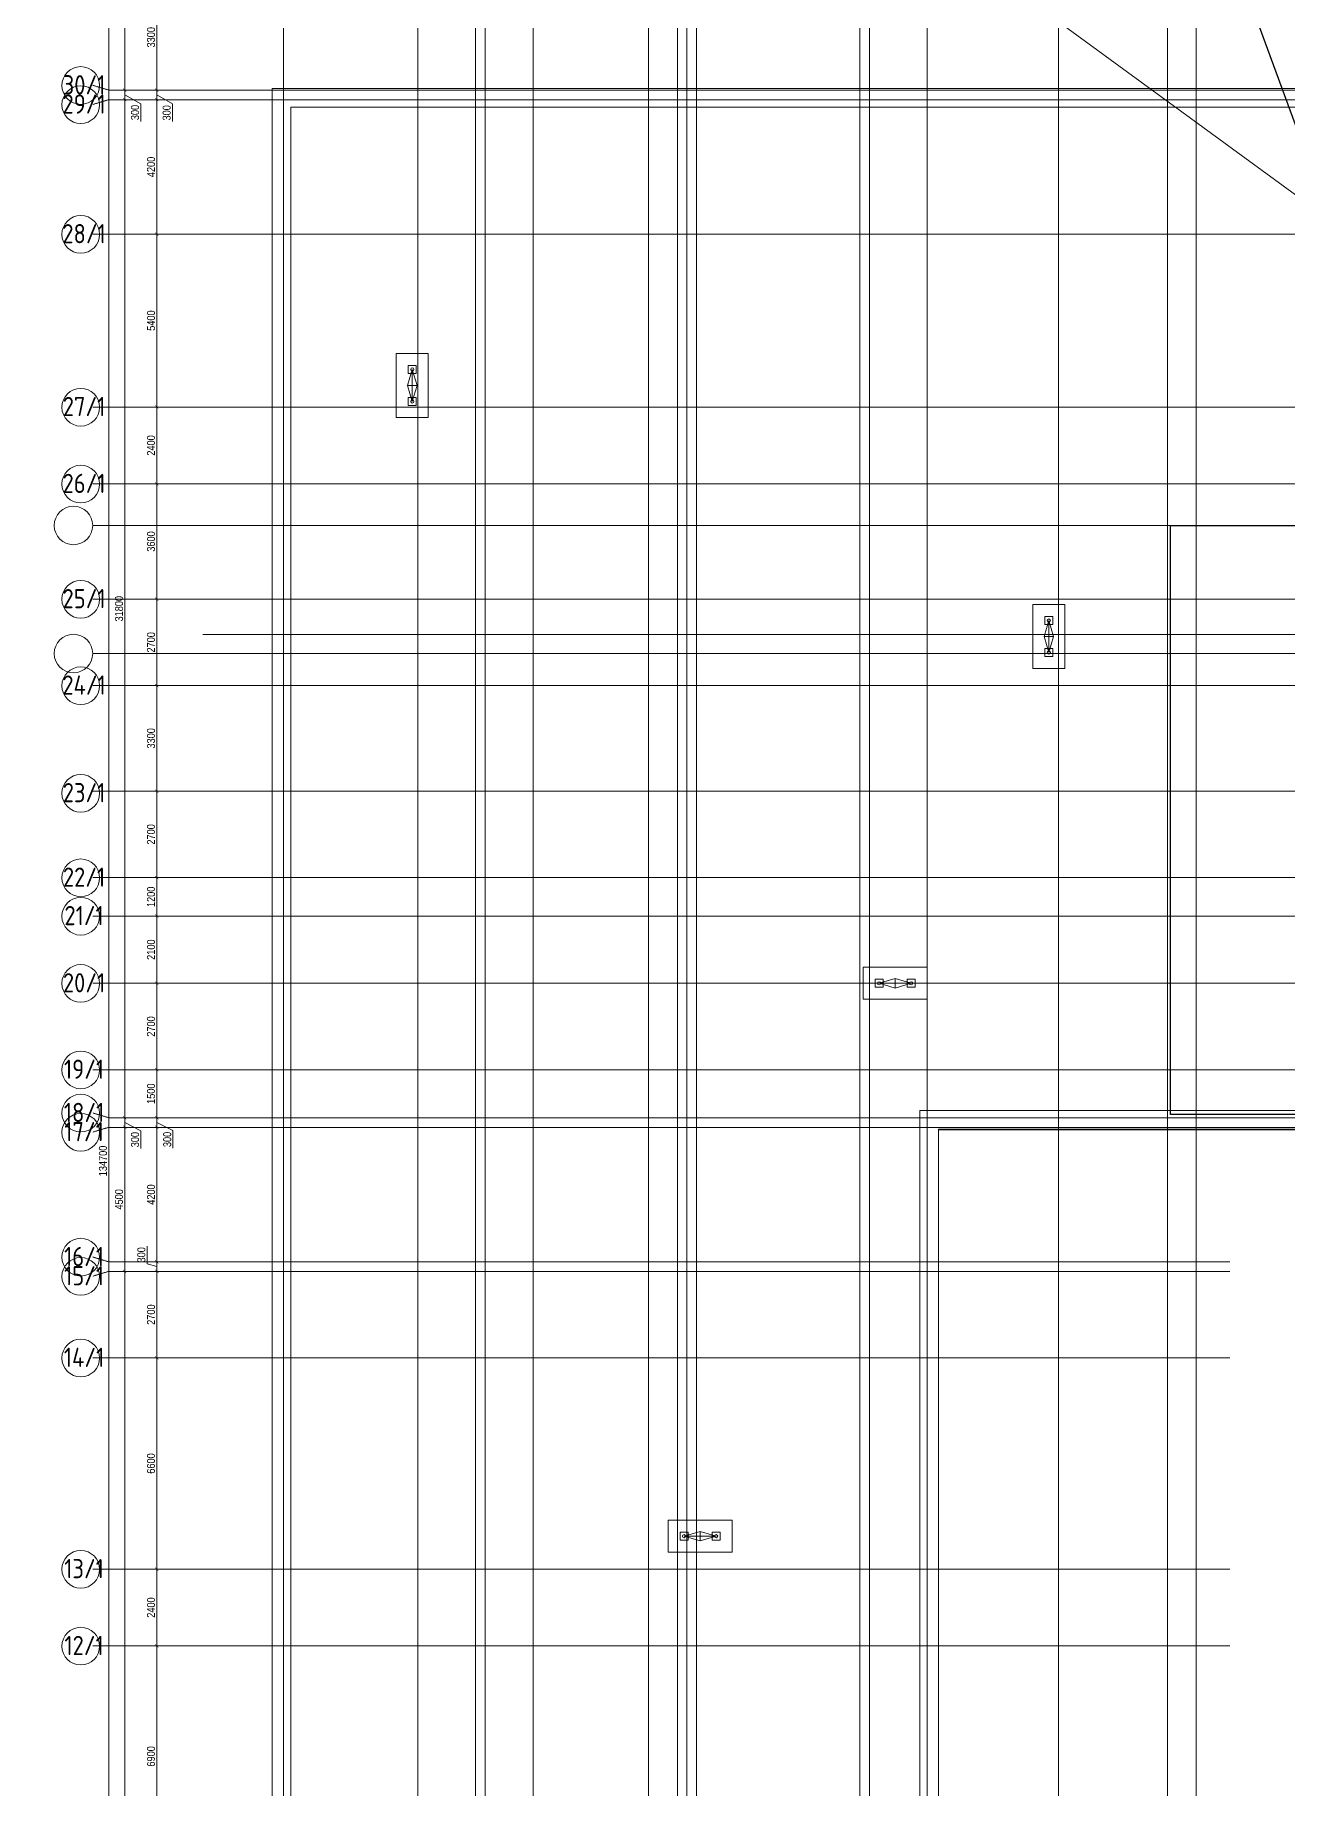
# Model space of a CAD drawing. Header units: millimetres. Extents: x -231292 to 573618, y -153144 to 564035.
# Drawn here: x 42675 to 81793, y 413936 to 468720 of the extents above; entities that cross this region are included whole.
import ezdxf
from ezdxf import colors
from ezdxf.entities.mleader import LeaderData, LeaderLine
from ezdxf.enums import TextEntityAlignment as Align
from ezdxf.math import Vec2, Vec3

# ---------------------------------------------------------------- set-up
doc = ezdxf.new("R2010")
doc.units = ezdxf.units.MM
doc.linetypes.add('CENTER2', pattern=[28.575, 19.05, -3.175, 3.175, -3.175])
doc.linetypes.add('DASHED', pattern=[19.05, 12.7, -6.35])
doc.layers.get('0').update_dxf_attribs({"color": 250})
doc.layers.get('Defpoints').update_dxf_attribs({"color": 250})
doc.layers.add('АР_Делит', color=250, linetype='Continuous', lineweight=0, plot=False)
for name, color, linetype, lineweight in [('АР_Разрезы марка', 250, 'Continuous', 13), ('АР_ФАСАД', 250, 'Continuous', 9), ('РД_Воронки с кровли', 250, 'Continuous', 18), ('РД_Оси_100', 250, 'Continuous', 0), ('РД_Оси_размер', 250, 'Continuous', 0)]:
    doc.layers.add(name, color=color, linetype=linetype, lineweight=lineweight)
doc.styles.add('style1', font='ARIALN.TTF')
doc.styles.add('ккк', font='isocpeur.ttf', dxfattribs={"width": 0.85, "oblique": 15})
doc.dimstyles.new('Dim100_ареал', dxfattribs={"dimscale": 100, "dimtxt": 2.5, "dimasz": 1, "dimexe": 1, "dimexo": 1, "dimgap": 0.5, "dimtad": 1, "dimzin": 12, "dimdsep": 46, "dimtxsty": 'style1', "dimblk": 'ARCHTICK', "dimcen": 1, "dimdle": 1, "dimclrd": 256, "dimclre": 256, "dimaunit": 1, "dimadec": 0, "dimazin": 3, "dimtfac": 1, "dimtmove": 1, "dimatfit": 3, "dimldrblk": 'OPEN30', "dimfxl": 2, "dimfxlon": 1, "dimtolj": 1, "dimtzin": 0, "dimlwd": 9, "dimlwe": 9, "dimarcsym": 0})

# ---------------------------------------------------------------- blocks, each defined once
blk = doc.blocks.new('_DotSmall')
at = {"color": 0, "linetype": 'ByBlock', "const_width": 0.5}
blk.add_lwpolyline([(-0.0625, 0, 1), (0.0625, 0, 1)], format="xyb", close=True, dxfattribs=at)
blk = doc.blocks.new('A-iden')
at = {"linetype": 'Continuous', "lineweight": 5}
blk.add_circle((-0.73, -4.06), 5.89, dxfattribs=at)
at = {"color": 0, "linetype": 'Continuous', "lineweight": 20, "style": 'ккк', "width": 0.85}
blk.add_attdef('ID', text='', height=6, dxfattribs=at).set_placement((0.31, -3.85), align=Align.MIDDLE_CENTER)
blk = doc.blocks.new('_ArchTick')
at = {"color": 0, "linetype": 'ByBlock', "const_width": 0.15}
blk.add_lwpolyline([(-0.5, -0.5), (0.5, 0.5)], dxfattribs=at)
blk = doc.blocks.new('*D355')
at = {"layer": 'Defpoints', "color": 0, "transparency": 16777216}
for p in [(-5455, 134700), (-2955, 134700), (-2955, 0)]:
    blk.add_point(p, dxfattribs=at)
at = {"layer": 'РД_Оси_размер', "lineweight": 9, "transparency": 16777216}
for p, q in [((-5455, -100), (-5455, 134800)), ((-5255, 134700), (-5555, 134700)), ((-5255, 0), (-5555, 0))]:
    blk.add_line(p, q, dxfattribs=at)
at = {"layer": 'РД_Оси_размер', "lineweight": 9, "transparency": 16777216, "xscale": 100, "yscale": 100, "zscale": 100}
for p, rotation in [((-5455, 134700), 90), ((-5455, 0), 270)]:
    blk.add_blockref('_ArchTick', p, dxfattribs=dict(at, rotation=rotation))
at = {"layer": 'РД_Оси_размер', "color": 0, "transparency": 16777216, "insert": (-5633, 67350), "char_height": 250, "attachment_point": 5, "rotation": 90, "style": 'style1'}
blk.add_mtext('\\A1;134700', dxfattribs=at)
blk = doc.blocks.new('_Open30')
at = {"color": 0, "linetype": 'ByBlock', "lineweight": -2}
for p, q in [((-1, 0.27), (0, 0)), ((0, 0), (-1, -0.27)), ((0, 0), (-1, 0))]:
    blk.add_line(p, q, dxfattribs=at)
blk = doc.blocks.new('*D364')
at = {"layer": 'Defpoints', "color": 0, "transparency": 16777216}
for p in [(-3955, 52200), (-2955, 52200), (-2955, 45300)]:
    blk.add_point(p, dxfattribs=at)
at = {"layer": 'РД_Оси_размер', "lineweight": 9, "transparency": 16777216}
for p, q in [((-3755, 52200), (-4055, 52200)), ((-3955, 45200), (-3955, 52300)), ((-3755, 45300), (-4055, 45300))]:
    blk.add_line(p, q, dxfattribs=at)
at = {"layer": 'РД_Оси_размер', "lineweight": 9, "transparency": 16777216, "xscale": 100, "yscale": 100, "zscale": 100}
for p, rotation in [((-3955, 52200), 90), ((-3955, 45300), 270)]:
    blk.add_blockref('_ArchTick', p, dxfattribs=dict(at, rotation=rotation))
at = {"layer": 'РД_Оси_размер', "color": 0, "transparency": 16777216, "insert": (-4133, 48750), "char_height": 250, "attachment_point": 5, "rotation": 90, "style": 'style1'}
blk.add_mtext('\\A1;6900', dxfattribs=at)
blk = doc.blocks.new('*D365')
at = {"layer": 'Defpoints', "color": 0, "transparency": 16777216}
for p in [(-3955, 54600), (-2955, 54600), (-2955, 52200)]:
    blk.add_point(p, dxfattribs=at)
at = {"layer": 'РД_Оси_размер', "lineweight": 9, "transparency": 16777216}
for p, q in [((-3755, 54600), (-4055, 54600)), ((-3955, 52100), (-3955, 54700)), ((-3755, 52200), (-4055, 52200))]:
    blk.add_line(p, q, dxfattribs=at)
at = {"layer": 'РД_Оси_размер', "lineweight": 9, "transparency": 16777216, "xscale": 100, "yscale": 100, "zscale": 100}
for p, rotation in [((-3955, 54600), 90), ((-3955, 52200), 270)]:
    blk.add_blockref('_ArchTick', p, dxfattribs=dict(at, rotation=rotation))
at = {"layer": 'РД_Оси_размер', "color": 0, "transparency": 16777216, "insert": (-4133, 53400), "char_height": 250, "attachment_point": 5, "rotation": 90, "style": 'style1'}
blk.add_mtext('\\A1;2400', dxfattribs=at)
blk = doc.blocks.new('*D366')
at = {"layer": 'Defpoints', "color": 0, "transparency": 16777216}
for p in [(-3955, 61200), (-2955, 61200), (-2955, 54600)]:
    blk.add_point(p, dxfattribs=at)
at = {"layer": 'РД_Оси_размер', "lineweight": 9, "transparency": 16777216}
for p, q in [((-3755, 61200), (-4055, 61200)), ((-3955, 54500), (-3955, 61300)), ((-3755, 54600), (-4055, 54600))]:
    blk.add_line(p, q, dxfattribs=at)
at = {"layer": 'РД_Оси_размер', "lineweight": 9, "transparency": 16777216, "xscale": 100, "yscale": 100, "zscale": 100}
for p, rotation in [((-3955, 61200), 90), ((-3955, 54600), 270)]:
    blk.add_blockref('_ArchTick', p, dxfattribs=dict(at, rotation=rotation))
at = {"layer": 'РД_Оси_размер', "color": 0, "transparency": 16777216, "insert": (-4133, 57900), "char_height": 250, "attachment_point": 5, "rotation": 90, "style": 'style1'}
blk.add_mtext('\\A1;6600', dxfattribs=at)
blk = doc.blocks.new('*D367')
at = {"layer": 'Defpoints', "color": 0, "transparency": 16777216}
for p in [(-3955, 63900), (-2955, 63900), (-2955, 61200)]:
    blk.add_point(p, dxfattribs=at)
at = {"layer": 'РД_Оси_размер', "lineweight": 9, "transparency": 16777216}
for p, q in [((-3755, 63900), (-4055, 63900)), ((-3955, 61100), (-3955, 64000)), ((-3755, 61200), (-4055, 61200))]:
    blk.add_line(p, q, dxfattribs=at)
at = {"layer": 'РД_Оси_размер', "lineweight": 9, "transparency": 16777216, "xscale": 100, "yscale": 100, "zscale": 100}
for p, rotation in [((-3955, 63900), 90), ((-3955, 61200), 270)]:
    blk.add_blockref('_ArchTick', p, dxfattribs=dict(at, rotation=rotation))
at = {"layer": 'РД_Оси_размер', "color": 0, "transparency": 16777216, "insert": (-4133, 62550), "char_height": 250, "attachment_point": 5, "rotation": 90, "style": 'style1'}
blk.add_mtext('\\A1;2700', dxfattribs=at)
blk = doc.blocks.new('*D368')
at = {"layer": 'Defpoints', "color": 0, "transparency": 16777216}
for p in [(-3955, 64200), (-2955, 64200), (-2955, 63900)]:
    blk.add_point(p, dxfattribs=at)
at = {"layer": 'РД_Оси_размер', "lineweight": 9, "transparency": 16777216}
for p, q in [((-4258, 64141), (-4258, 64693)), ((-3955, 64050), (-4258, 64141)), ((-3755, 64200), (-4055, 64200)), ((-3955, 63800), (-3955, 64300)), ((-3755, 63900), (-4055, 63900))]:
    blk.add_line(p, q, dxfattribs=at)
at = {"layer": 'РД_Оси_размер', "lineweight": 9, "transparency": 16777216, "xscale": 100, "yscale": 100, "zscale": 100}
for p, rotation in [((-3955, 64200), 90), ((-3955, 63900), 270)]:
    blk.add_blockref('_ArchTick', p, dxfattribs=dict(at, rotation=rotation))
at = {"layer": 'РД_Оси_размер', "color": 0, "transparency": 16777216, "insert": (-4435, 64417), "char_height": 250, "attachment_point": 5, "rotation": 90, "style": 'style1'}
blk.add_mtext('\\A1;300', dxfattribs=at)
blk = doc.blocks.new('*D369')
at = {"layer": 'Defpoints', "color": 0, "transparency": 16777216}
for p in [(-3955, 68400), (-2955, 68400), (-2955, 64200)]:
    blk.add_point(p, dxfattribs=at)
at = {"layer": 'РД_Оси_размер', "lineweight": 9, "transparency": 16777216}
for p, q in [((-3955, 64100), (-3955, 68500)), ((-3755, 68400), (-4055, 68400)), ((-3755, 64200), (-4055, 64200))]:
    blk.add_line(p, q, dxfattribs=at)
at = {"layer": 'РД_Оси_размер', "lineweight": 9, "transparency": 16777216, "xscale": 100, "yscale": 100, "zscale": 100}
for p, rotation in [((-3955, 68400), 90), ((-3955, 64200), 270)]:
    blk.add_blockref('_ArchTick', p, dxfattribs=dict(at, rotation=rotation))
at = {"layer": 'РД_Оси_размер', "color": 0, "transparency": 16777216, "insert": (-4133, 66300), "char_height": 250, "attachment_point": 5, "rotation": 90, "style": 'style1'}
blk.add_mtext('\\A1;4200', dxfattribs=at)
blk = doc.blocks.new('*D370')
at = {"layer": 'Defpoints', "color": 0, "transparency": 16777216}
for p in [(-3955, 68700), (-2955, 68700), (-2955, 68400)]:
    blk.add_point(p, dxfattribs=at)
at = {"layer": 'РД_Оси_размер', "lineweight": 9, "transparency": 16777216}
for p, q in [((-3755, 68700), (-4055, 68700)), ((-3955, 68300), (-3955, 68800)), ((-3955, 68550), (-3448, 68298)), ((-3755, 68400), (-4055, 68400)), ((-3448, 68298), (-3448, 67746))]:
    blk.add_line(p, q, dxfattribs=at)
at = {"layer": 'РД_Оси_размер', "lineweight": 9, "transparency": 16777216, "xscale": 100, "yscale": 100, "zscale": 100}
for p, rotation in [((-3955, 68700), 90), ((-3955, 68400), 270)]:
    blk.add_blockref('_ArchTick', p, dxfattribs=dict(at, rotation=rotation))
at = {"layer": 'РД_Оси_размер', "color": 0, "transparency": 16777216, "insert": (-3626, 68022), "char_height": 250, "attachment_point": 5, "rotation": 90, "style": 'style1'}
blk.add_mtext('\\A1;300', dxfattribs=at)
blk = doc.blocks.new('*D371')
at = {"layer": 'Defpoints', "color": 0, "transparency": 16777216}
for p in [(-3955, 70200), (-2955, 70200), (-2955, 68700)]:
    blk.add_point(p, dxfattribs=at)
at = {"layer": 'РД_Оси_размер', "lineweight": 9, "transparency": 16777216}
for p, q in [((-3755, 70200), (-4055, 70200)), ((-3955, 68600), (-3955, 70300)), ((-3755, 68700), (-4055, 68700))]:
    blk.add_line(p, q, dxfattribs=at)
at = {"layer": 'РД_Оси_размер', "lineweight": 9, "transparency": 16777216, "xscale": 100, "yscale": 100, "zscale": 100}
for p, rotation in [((-3955, 70200), 90), ((-3955, 68700), 270)]:
    blk.add_blockref('_ArchTick', p, dxfattribs=dict(at, rotation=rotation))
at = {"layer": 'РД_Оси_размер', "color": 0, "transparency": 16777216, "insert": (-4133, 69450), "char_height": 250, "attachment_point": 5, "rotation": 90, "style": 'style1'}
blk.add_mtext('\\A1;1500', dxfattribs=at)
blk = doc.blocks.new('*D372')
at = {"layer": 'Defpoints', "color": 0, "transparency": 16777216}
for p in [(-3955, 72900), (-2955, 72900), (-2955, 70200)]:
    blk.add_point(p, dxfattribs=at)
at = {"layer": 'РД_Оси_размер', "lineweight": 9, "transparency": 16777216}
for p, q in [((-3755, 72900), (-4055, 72900)), ((-3955, 70100), (-3955, 73000)), ((-3755, 70200), (-4055, 70200))]:
    blk.add_line(p, q, dxfattribs=at)
at = {"layer": 'РД_Оси_размер', "lineweight": 9, "transparency": 16777216, "xscale": 100, "yscale": 100, "zscale": 100}
for p, rotation in [((-3955, 72900), 90), ((-3955, 70200), 270)]:
    blk.add_blockref('_ArchTick', p, dxfattribs=dict(at, rotation=rotation))
at = {"layer": 'РД_Оси_размер', "color": 0, "transparency": 16777216, "insert": (-4133, 71550), "char_height": 250, "attachment_point": 5, "rotation": 90, "style": 'style1'}
blk.add_mtext('\\A1;2700', dxfattribs=at)
blk = doc.blocks.new('*D373')
at = {"layer": 'Defpoints', "color": 0, "transparency": 16777216}
for p in [(-3955, 75000), (-2955, 75000), (-2955, 72900)]:
    blk.add_point(p, dxfattribs=at)
at = {"layer": 'РД_Оси_размер', "lineweight": 9, "transparency": 16777216}
for p, q in [((-3955, 72800), (-3955, 75100)), ((-3755, 75000), (-4055, 75000)), ((-3755, 72900), (-4055, 72900))]:
    blk.add_line(p, q, dxfattribs=at)
at = {"layer": 'РД_Оси_размер', "lineweight": 9, "transparency": 16777216, "xscale": 100, "yscale": 100, "zscale": 100}
for p, rotation in [((-3955, 75000), 90), ((-3955, 72900), 270)]:
    blk.add_blockref('_ArchTick', p, dxfattribs=dict(at, rotation=rotation))
at = {"layer": 'РД_Оси_размер', "color": 0, "transparency": 16777216, "insert": (-4133, 73950), "char_height": 250, "attachment_point": 5, "rotation": 90, "style": 'style1'}
blk.add_mtext('\\A1;2100', dxfattribs=at)
blk = doc.blocks.new('*D374')
at = {"layer": 'Defpoints', "color": 0, "transparency": 16777216}
for p in [(-3955, 76200), (-2955, 76200), (-2955, 75000)]:
    blk.add_point(p, dxfattribs=at)
at = {"layer": 'РД_Оси_размер', "lineweight": 9, "transparency": 16777216}
for p, q in [((-3755, 76200), (-4055, 76200)), ((-3955, 74900), (-3955, 76300)), ((-3755, 75000), (-4055, 75000))]:
    blk.add_line(p, q, dxfattribs=at)
at = {"layer": 'РД_Оси_размер', "lineweight": 9, "transparency": 16777216, "xscale": 100, "yscale": 100, "zscale": 100}
for p, rotation in [((-3955, 76200), 90), ((-3955, 75000), 270)]:
    blk.add_blockref('_ArchTick', p, dxfattribs=dict(at, rotation=rotation))
at = {"layer": 'РД_Оси_размер', "color": 0, "transparency": 16777216, "insert": (-4133, 75600), "char_height": 250, "attachment_point": 5, "rotation": 90, "style": 'style1'}
blk.add_mtext('\\A1;1200', dxfattribs=at)
blk = doc.blocks.new('*D375')
at = {"layer": 'Defpoints', "color": 0, "transparency": 16777216}
for p in [(-3955, 78900), (-2955, 78900), (-2955, 76200)]:
    blk.add_point(p, dxfattribs=at)
at = {"layer": 'РД_Оси_размер', "lineweight": 9, "transparency": 16777216}
for p, q in [((-3755, 78900), (-4055, 78900)), ((-3955, 76100), (-3955, 79000)), ((-3755, 76200), (-4055, 76200))]:
    blk.add_line(p, q, dxfattribs=at)
at = {"layer": 'РД_Оси_размер', "lineweight": 9, "transparency": 16777216, "xscale": 100, "yscale": 100, "zscale": 100}
for p, rotation in [((-3955, 78900), 90), ((-3955, 76200), 270)]:
    blk.add_blockref('_ArchTick', p, dxfattribs=dict(at, rotation=rotation))
at = {"layer": 'РД_Оси_размер', "color": 0, "transparency": 16777216, "insert": (-4133, 77550), "char_height": 250, "attachment_point": 5, "rotation": 90, "style": 'style1'}
blk.add_mtext('\\A1;2700', dxfattribs=at)
blk = doc.blocks.new('*D376')
at = {"layer": 'Defpoints', "color": 0, "transparency": 16777216}
for p in [(-3955, 82200), (-2955, 82200), (-2955, 78900)]:
    blk.add_point(p, dxfattribs=at)
at = {"layer": 'РД_Оси_размер', "lineweight": 9, "transparency": 16777216}
for p, q in [((-3755, 82200), (-4055, 82200)), ((-3955, 78800), (-3955, 82300)), ((-3755, 78900), (-4055, 78900))]:
    blk.add_line(p, q, dxfattribs=at)
at = {"layer": 'РД_Оси_размер', "lineweight": 9, "transparency": 16777216, "xscale": 100, "yscale": 100, "zscale": 100}
for p, rotation in [((-3955, 82200), 90), ((-3955, 78900), 270)]:
    blk.add_blockref('_ArchTick', p, dxfattribs=dict(at, rotation=rotation))
at = {"layer": 'РД_Оси_размер', "color": 0, "transparency": 16777216, "insert": (-4133, 80550), "char_height": 250, "attachment_point": 5, "rotation": 90, "style": 'style1'}
blk.add_mtext('\\A1;3300', dxfattribs=at)
blk = doc.blocks.new('*D377')
at = {"layer": 'Defpoints', "color": 0, "transparency": 16777216}
for p in [(-3955, 84900), (-2955, 84900), (-2955, 82200)]:
    blk.add_point(p, dxfattribs=at)
at = {"layer": 'РД_Оси_размер', "lineweight": 9, "transparency": 16777216}
for p, q in [((-3955, 82100), (-3955, 85000)), ((-3755, 84900), (-4055, 84900)), ((-3755, 82200), (-4055, 82200))]:
    blk.add_line(p, q, dxfattribs=at)
at = {"layer": 'РД_Оси_размер', "lineweight": 9, "transparency": 16777216, "xscale": 100, "yscale": 100, "zscale": 100}
for p, rotation in [((-3955, 84900), 90), ((-3955, 82200), 270)]:
    blk.add_blockref('_ArchTick', p, dxfattribs=dict(at, rotation=rotation))
at = {"layer": 'РД_Оси_размер', "color": 0, "transparency": 16777216, "insert": (-4133, 83550), "char_height": 250, "attachment_point": 5, "rotation": 90, "style": 'style1'}
blk.add_mtext('\\A1;2700', dxfattribs=at)
blk = doc.blocks.new('*D378')
at = {"layer": 'Defpoints', "color": 0, "transparency": 16777216}
for p in [(-3955, 88500), (-2955, 88500), (-2955, 84900)]:
    blk.add_point(p, dxfattribs=at)
at = {"layer": 'РД_Оси_размер', "lineweight": 9, "transparency": 16777216}
for p, q in [((-3755, 88500), (-4055, 88500)), ((-3955, 84800), (-3955, 88600)), ((-3755, 84900), (-4055, 84900))]:
    blk.add_line(p, q, dxfattribs=at)
at = {"layer": 'РД_Оси_размер', "lineweight": 9, "transparency": 16777216, "xscale": 100, "yscale": 100, "zscale": 100}
for p, rotation in [((-3955, 88500), 90), ((-3955, 84900), 270)]:
    blk.add_blockref('_ArchTick', p, dxfattribs=dict(at, rotation=rotation))
at = {"layer": 'РД_Оси_размер', "color": 0, "transparency": 16777216, "insert": (-4133, 86700), "char_height": 250, "attachment_point": 5, "rotation": 90, "style": 'style1'}
blk.add_mtext('\\A1;3600', dxfattribs=at)
blk = doc.blocks.new('*D379')
at = {"layer": 'Defpoints', "color": 0, "transparency": 16777216}
for p in [(-3955, 90900), (-2955, 90900), (-2955, 88500)]:
    blk.add_point(p, dxfattribs=at)
at = {"layer": 'РД_Оси_размер', "lineweight": 9, "transparency": 16777216}
for p, q in [((-3955, 88400), (-3955, 91000)), ((-3755, 90900), (-4055, 90900)), ((-3755, 88500), (-4055, 88500))]:
    blk.add_line(p, q, dxfattribs=at)
at = {"layer": 'РД_Оси_размер', "lineweight": 9, "transparency": 16777216, "xscale": 100, "yscale": 100, "zscale": 100}
for p, rotation in [((-3955, 90900), 90), ((-3955, 88500), 270)]:
    blk.add_blockref('_ArchTick', p, dxfattribs=dict(at, rotation=rotation))
at = {"layer": 'РД_Оси_размер', "color": 0, "transparency": 16777216, "insert": (-4133, 89700), "char_height": 250, "attachment_point": 5, "rotation": 90, "style": 'style1'}
blk.add_mtext('\\A1;2400', dxfattribs=at)
blk = doc.blocks.new('*D380')
at = {"layer": 'Defpoints', "color": 0, "transparency": 16777216}
for p in [(-3955, 96300), (-2955, 96300), (-2955, 90900)]:
    blk.add_point(p, dxfattribs=at)
at = {"layer": 'РД_Оси_размер', "lineweight": 9, "transparency": 16777216}
for p, q in [((-3755, 96300), (-4055, 96300)), ((-3955, 90800), (-3955, 96400)), ((-3755, 90900), (-4055, 90900))]:
    blk.add_line(p, q, dxfattribs=at)
at = {"layer": 'РД_Оси_размер', "lineweight": 9, "transparency": 16777216, "xscale": 100, "yscale": 100, "zscale": 100}
for p, rotation in [((-3955, 96300), 90), ((-3955, 90900), 270)]:
    blk.add_blockref('_ArchTick', p, dxfattribs=dict(at, rotation=rotation))
at = {"layer": 'РД_Оси_размер', "color": 0, "transparency": 16777216, "insert": (-4133, 93600), "char_height": 250, "attachment_point": 5, "rotation": 90, "style": 'style1'}
blk.add_mtext('\\A1;5400', dxfattribs=at)
blk = doc.blocks.new('*D381')
at = {"layer": 'Defpoints', "color": 0, "transparency": 16777216}
for p in [(-3955, 100500), (-2955, 100500), (-2955, 96300)]:
    blk.add_point(p, dxfattribs=at)
at = {"layer": 'РД_Оси_размер', "lineweight": 9, "transparency": 16777216}
for p, q in [((-3755, 100500), (-4055, 100500)), ((-3955, 96200), (-3955, 100600)), ((-3755, 96300), (-4055, 96300))]:
    blk.add_line(p, q, dxfattribs=at)
at = {"layer": 'РД_Оси_размер', "lineweight": 9, "transparency": 16777216, "xscale": 100, "yscale": 100, "zscale": 100}
for p, rotation in [((-3955, 100500), 90), ((-3955, 96300), 270)]:
    blk.add_blockref('_ArchTick', p, dxfattribs=dict(at, rotation=rotation))
at = {"layer": 'РД_Оси_размер', "color": 0, "transparency": 16777216, "insert": (-4133, 98400), "char_height": 250, "attachment_point": 5, "rotation": 90, "style": 'style1'}
blk.add_mtext('\\A1;4200', dxfattribs=at)
blk = doc.blocks.new('*D382')
at = {"layer": 'Defpoints', "color": 0, "transparency": 16777216}
for p in [(-3955, 100800), (-2955, 100800), (-2955, 100500)]:
    blk.add_point(p, dxfattribs=at)
at = {"layer": 'РД_Оси_размер', "lineweight": 9, "transparency": 16777216}
for p, q in [((-3955, 100400), (-3955, 100900)), ((-3755, 100800), (-4055, 100800)), ((-3755, 100500), (-4055, 100500)), ((-3955, 100650), (-3467, 100366)), ((-3467, 100366), (-3467, 99814))]:
    blk.add_line(p, q, dxfattribs=at)
at = {"layer": 'РД_Оси_размер', "lineweight": 9, "transparency": 16777216, "xscale": 100, "yscale": 100, "zscale": 100}
for p, rotation in [((-3955, 100800), 90), ((-3955, 100500), 270)]:
    blk.add_blockref('_ArchTick', p, dxfattribs=dict(at, rotation=rotation))
at = {"layer": 'РД_Оси_размер', "color": 0, "transparency": 16777216, "insert": (-3645, 100090), "char_height": 250, "attachment_point": 5, "rotation": 90, "style": 'style1'}
blk.add_mtext('\\A1;300', dxfattribs=at)
blk = doc.blocks.new('*D383')
at = {"layer": 'Defpoints', "color": 0, "transparency": 16777216}
for p in [(-3955, 104100), (-2955, 104100), (-2955, 100800)]:
    blk.add_point(p, dxfattribs=at)
at = {"layer": 'РД_Оси_размер', "lineweight": 9, "transparency": 16777216}
for p, q in [((-3755, 104100), (-4055, 104100)), ((-3955, 100700), (-3955, 104200)), ((-3755, 100800), (-4055, 100800))]:
    blk.add_line(p, q, dxfattribs=at)
at = {"layer": 'РД_Оси_размер', "lineweight": 9, "transparency": 16777216, "xscale": 100, "yscale": 100, "zscale": 100}
for p, rotation in [((-3955, 104100), 90), ((-3955, 100800), 270)]:
    blk.add_blockref('_ArchTick', p, dxfattribs=dict(at, rotation=rotation))
at = {"layer": 'РД_Оси_размер', "color": 0, "transparency": 16777216, "insert": (-4133, 102450), "char_height": 250, "attachment_point": 5, "rotation": 90, "style": 'style1'}
blk.add_mtext('\\A1;3300', dxfattribs=at)
blk = doc.blocks.new('*D399')
at = {"layer": 'Defpoints', "color": 0, "transparency": 16777216}
for p in [(-4955, 63900), (-2955, 63900), (-2955, 13500)]:
    blk.add_point(p, dxfattribs=at)
at = {"layer": 'РД_Оси_размер', "lineweight": 9, "transparency": 16777216}
for p, q in [((-4755, 63900), (-5055, 63900)), ((-4955, 13400), (-4955, 64000)), ((-4755, 13500), (-5055, 13500))]:
    blk.add_line(p, q, dxfattribs=at)
at = {"layer": 'РД_Оси_размер', "lineweight": 9, "transparency": 16777216, "xscale": 100, "yscale": 100, "zscale": 100}
for p, rotation in [((-4955, 63900), 90), ((-4955, 13500), 270)]:
    blk.add_blockref('_ArchTick', p, dxfattribs=dict(at, rotation=rotation))
at = {"layer": 'РД_Оси_размер', "color": 0, "transparency": 16777216, "insert": (-5133, 38700), "char_height": 250, "attachment_point": 5, "rotation": 90, "style": 'style1'}
blk.add_mtext('\\A1;50400', dxfattribs=at)
blk = doc.blocks.new('*D39')
at = {"layer": 'Defpoints', "color": 0, "transparency": 16777216}
for p in [(-4955, 68400), (-2955, 68400), (-2955, 63900)]:
    blk.add_point(p, dxfattribs=at)
at = {"layer": 'РД_Оси_размер', "color": 0, "lineweight": 5, "transparency": 16777216}
for p, q in [((-4955, 63800), (-4955, 68500)), ((-4755, 68400), (-5055, 68400)), ((-4755, 63900), (-5055, 63900))]:
    blk.add_line(p, q, dxfattribs=at)
at = {"layer": 'РД_Оси_размер', "color": 0, "lineweight": 5, "transparency": 16777216, "xscale": 100, "yscale": 100, "zscale": 100}
for p, rotation in [((-4955, 68400), 90), ((-4955, 63900), 270)]:
    blk.add_blockref('_ArchTick', p, dxfattribs=dict(at, rotation=rotation))
at = {"layer": 'РД_Оси_размер', "color": 0, "transparency": 16777216, "insert": (-5133, 66150), "char_height": 250, "attachment_point": 5, "rotation": 90, "style": 'style1'}
blk.add_mtext('\\A1;4500', dxfattribs=at)
blk = doc.blocks.new('*D400')
at = {"layer": 'Defpoints', "color": 0, "transparency": 16777216}
for p in [(-4955, 100500), (-2955, 100500), (-2955, 68700)]:
    blk.add_point(p, dxfattribs=at)
at = {"layer": 'РД_Оси_размер', "lineweight": 9, "transparency": 16777216}
for p, q in [((-4755, 100500), (-5055, 100500)), ((-4955, 68600), (-4955, 100600)), ((-4755, 68700), (-5055, 68700))]:
    blk.add_line(p, q, dxfattribs=at)
at = {"layer": 'РД_Оси_размер', "lineweight": 9, "transparency": 16777216, "xscale": 100, "yscale": 100, "zscale": 100}
for p, rotation in [((-4955, 100500), 90), ((-4955, 68700), 270)]:
    blk.add_blockref('_ArchTick', p, dxfattribs=dict(at, rotation=rotation))
at = {"layer": 'РД_Оси_размер', "color": 0, "transparency": 16777216, "insert": (-5133, 84600), "char_height": 250, "attachment_point": 5, "rotation": 90, "style": 'style1'}
blk.add_mtext('\\A1;31800', dxfattribs=at)
blk = doc.blocks.new('*D493')
at = {"layer": 'Defpoints', "color": 0, "transparency": 16777216}
for p in [(-2955, 68700), (-4955, 68400), (-2955, 68400)]:
    blk.add_point(p, dxfattribs=at)
at = {"layer": 'РД_Оси_размер', "lineweight": 9, "transparency": 16777216}
for p, q in [((-4755, 68700), (-5055, 68700)), ((-4955, 68800), (-4955, 68300)), ((-4955, 68550), (-4455, 68292)), ((-4755, 68400), (-5055, 68400)), ((-4455, 68292), (-4455, 67740))]:
    blk.add_line(p, q, dxfattribs=at)
at = {"layer": 'РД_Оси_размер', "lineweight": 9, "transparency": 16777216, "xscale": 100, "yscale": 100, "zscale": 100}
for p, rotation in [((-4955, 68700), 90), ((-4955, 68400), 270)]:
    blk.add_blockref('_ArchTick', p, dxfattribs=dict(at, rotation=rotation))
at = {"layer": 'РД_Оси_размер', "color": 0, "transparency": 16777216, "insert": (-4633, 68016), "char_height": 250, "attachment_point": 5, "rotation": 90, "style": 'style1'}
blk.add_mtext('\\A1;300', dxfattribs=at)
blk = doc.blocks.new('*D401')
at = {"layer": 'Defpoints', "color": 0, "transparency": 16777216}
for p in [(-4955, 100800), (-2955, 100800), (-2955, 100500)]:
    blk.add_point(p, dxfattribs=at)
at = {"layer": 'РД_Оси_размер', "lineweight": 9, "transparency": 16777216}
for p, q in [((-4955, 100400), (-4955, 100900)), ((-4755, 100800), (-5055, 100800)), ((-4755, 100500), (-5055, 100500)), ((-4955, 100650), (-4455, 100376)), ((-4455, 100376), (-4455, 99824))]:
    blk.add_line(p, q, dxfattribs=at)
at = {"layer": 'РД_Оси_размер', "lineweight": 9, "transparency": 16777216, "xscale": 100, "yscale": 100, "zscale": 100}
for p, rotation in [((-4955, 100800), 90), ((-4955, 100500), 270)]:
    blk.add_blockref('_ArchTick', p, dxfattribs=dict(at, rotation=rotation))
at = {"layer": 'РД_Оси_размер', "color": 0, "transparency": 16777216, "insert": (-4633, 100100), "char_height": 250, "attachment_point": 5, "rotation": 90, "style": 'style1'}
blk.add_mtext('\\A1;300', dxfattribs=at)
blk = doc.blocks.new('*D402')
at = {"layer": 'Defpoints', "color": 0, "transparency": 16777216}
for p in [(-4955, 134700), (-2955, 134700), (-2955, 100800)]:
    blk.add_point(p, dxfattribs=at)
at = {"layer": 'РД_Оси_размер', "lineweight": 9, "transparency": 16777216}
for p, q in [((-4955, 100700), (-4955, 134800)), ((-4755, 134700), (-5055, 134700)), ((-4755, 100800), (-5055, 100800))]:
    blk.add_line(p, q, dxfattribs=at)
at = {"layer": 'РД_Оси_размер', "lineweight": 9, "transparency": 16777216, "xscale": 100, "yscale": 100, "zscale": 100}
for p, rotation in [((-4955, 134700), 90), ((-4955, 100800), 270)]:
    blk.add_blockref('_ArchTick', p, dxfattribs=dict(at, rotation=rotation))
at = {"layer": 'РД_Оси_размер', "color": 0, "transparency": 16777216, "insert": (-5133, 117750), "char_height": 250, "attachment_point": 5, "rotation": 90, "style": 'style1'}
blk.add_mtext('\\A1;33900', dxfattribs=at)
blk = doc.blocks.new('A$Cd58bfb5e')
at = {"layer": 'РД_Воронки с кровли', "lineweight": 0, "ltscale": 2}
for p, q in [((-500, 0), (0, 150)), ((500, 0), (-500, 0)), ((0, 150), (500, 0)), ((0, -150), (0, 150)), ((500, 0), (0, -150)), ((0, -150), (-500, 0))]:
    blk.add_line(p, q, dxfattribs=at)
at = {"layer": 'РД_Воронки с кровли'}
for points in [[(1000, 500), (1000, -500), (-1000, -500), (-1000, 500)], [(625, -125), (625, 125), (375, 125), (375, -125)]]:
    blk.add_lwpolyline(points, close=True, dxfattribs=at)
at = {"layer": 'РД_Воронки с кровли', "linetype": 'Continuous', "lineweight": 0}
blk.add_lwpolyline([(-625, -125), (-375, -125), (-375, 125), (-625, 125)], close=True, dxfattribs=at)
at = {"layer": 'РД_Воронки с кровли', "lineweight": 0}
for centre in [(-500, 0), (500, 0)]:
    blk.add_circle(centre, 50, dxfattribs=at)
blk = doc.blocks.new('воронки с кровли')
at = {"layer": 'РД_Воронки с кровли', "lineweight": 70, "rotation": 270}
for p in [(-227426, 283848), (-207551, 276003)]:
    blk.add_blockref('A$Cd58bfb5e', p, dxfattribs=at)
at = {"layer": 'РД_Воронки с кровли', "lineweight": 70}
for p in [(-212351, 265173), (-218441, 247903)]:
    blk.add_blockref('A$Cd58bfb5e', p, dxfattribs=at)
blk = doc.blocks.new('СОШ_2200_АР_ОСИ_М100_28.05.24')
at = {"layer": 'АР_Делит', "linetype": 'CENTER2'}
for p, q in [((-5954.958, 87200), (47367.08, 87200)), ((-5954.958, 83200), (47367.08, 83200))]:
    blk.add_line(p, q, dxfattribs=at)
at = {"layer": 'АР_Делит', "color": 5, "linetype": 'DASHED'}
blk.add_lwpolyline([(114955, 135155), (114955, -355), (93595.036, -355), (93595.036, 13855), (94145, 13855), (94145, 68320), (66055, 68320), (66055, 13857.73), (83455, 13857.73), (83455, -355), (45245, -355), (45245, 13145), (44695, 13145), (44695, 26755), (45245, 26755), (45245, 68320), (20455, 68320), (20455, 26755), (27955, 26755), (27955, 13145), (-355, 13145), (-355, 100855), (37145, 100855), (37145, 129155)], dxfattribs=at)
at = {"layer": 'АР_Делит'}
for centre in [(-6554.958, 87200), (-6554.958, 83200)]:
    blk.add_circle(centre, 600, dxfattribs=at)
at = {"layer": 'РД_Оси_100', "linetype": 'CENTER2'}
for p, q in [((0, -6155), (0, 139938.679)), ((4200, -6155), (4200, 139938.679)), ((20100, -6155), (20100, 139938.679)), ((27600, -6155), (27600, 139938.679)), ((-5954.958, 96300), (119910, 96300)), ((-5954.958, 90900), (119910, 90900)), ((-5954.958, 88500), (119910, 88500)), ((-5954.958, 84900), (119910, 84900)), ((119910, 82200), (-5954.958, 82200)), ((-5954.958, 78900), (119910, 78900)), ((119910, 76200), (-5954.958, 76200)), ((-5954.958, 75000), (119910, 75000)), ((-5954.958, 72900), (95715.503, 72900)), ((29555, 61200), (-5954.958, 61200)), ((29555, 54600), (-5954.958, 54600)), ((29555, 52200), (-5954.958, 52200))]:
    blk.add_line(p, q, dxfattribs=at)
at = {"layer": 'РД_Оси_100', "color": 1, "linetype": 'CENTER2'}
blk.add_line((24200, -6155), (24200, 139938.679), dxfattribs=at)
at = {"layer": 'РД_Оси_100', "linetype": 'CENTER2'}
for points in [[(5849.555, 139938.679), (6000, 139538.679), (6000, -6194.559)], [(6300, -6195.83), (6300, 139538.679), (6450, 139938.679)], [(7800, -6155), (7800, 139938.679)], [(11400, 139938.679), (11400, -6155)], [(12000.12, -6155), (12300, -5755), (12300, 139538.679), (12000, 139938.679)], [(12600, -6155), (12600, 139938.679)], [(13200, -6155), (12900, -5755), (12900, 139538.679), (13220.167, 139939.357)], [(17850, 139938.679), (18000, 139538.679), (18000, -6194.092)], [(18300, -6196.31), (18300, 139538.679), (18450, 139938.679)], [(28500, -6155), (28500, 139938.679)], [(119910, 100950), (119410, 100800), (-5454.958, 100800), (-5954.958, 100950)], [(119910, 100350), (119410, 100500), (-5454.958, 100500), (-5954.958, 100350)], [(119910, 70200), (-5954.958, 70200)], [(95715.503, 68700), (-5454.958, 68700), (-5954.958, 68850)], [(78274.959, 68400), (-5454.958, 68400), (-5954.958, 68250)], [(29555, 64200), (-5454.958, 64200), (-5954.958, 64350)], [(29555, 63900), (-5454.958, 63900), (-5954.958, 63750)]]:
    blk.add_lwpolyline(points, dxfattribs=at)
at = {"layer": 'РД_Оси_100', "color": 0, "xscale": 100, "yscale": 100, "zscale": 100}
for p, values in [((-6254.958, 101350), {'ID': '30/1'}), ((-6254.958, 100750), {'ID': '29/1'}), ((-6254.958, 96700), {'ID': '28/1'}), ((-6254.958, 91300), {'ID': '27/1'}), ((-6254.958, 88900), {'ID': '26/1'}), ((-6254.958, 85300), {'ID': '25/1'}), ((-6254.958, 82600), {'ID': '24/1'}), ((-6254.958, 79239.148), {'ID': '23/1'}), ((-6254.958, 76600), {'ID': '22/1'}), ((-6254.958, 75400), {'ID': '21/1'}), ((-6254.958, 73300), {'ID': '20/1'}), ((-6254.958, 70600), {'ID': '19/1'}), ((-6254.958, 69250), {'ID': '18/1'}), ((-6254.958, 68650), {'ID': '17/1'}), ((-6254.958, 64750), {'ID': '16/1'}), ((-6254.958, 64150), {'ID': '15/1'}), ((-6254.958, 61600), {'ID': '14/1'}), ((-6254.958, 55000), {'ID': '13/1'}), ((-6254.958, 52600), {'ID': '12/1'})]:
    blk.add_blockref('A-iden', p, dxfattribs=at).add_auto_attribs(values)
at = {"layer": 'РД_Оси_размер'}
for base, p1, p2, picture, middle in [((-5454.958, 134700), (-2954.958, 0), (-2954.958, 134700), '*D355', (-5632.601, 67350)), ((-4954.958, 134700), (-2954.958, 100800), (-2954.958, 134700), '*D402', (-5132.601, 117750)), ((-3954.958, 104100), (-2954.958, 100800), (-2954.958, 104100), '*D383', (-4132.601, 102450)), ((-4954.958, 100500), (-2954.958, 68700), (-2954.958, 100500), '*D400', (-5132.601, 84600)), ((-3954.958, 100500), (-2954.958, 96300), (-2954.958, 100500), '*D381', (-4132.601, 98400)), ((-3954.958, 96300), (-2954.958, 90900), (-2954.958, 96300), '*D380', (-4132.601, 93600)), ((-3954.958, 90900), (-2954.958, 88500), (-2954.958, 90900), '*D379', (-4132.601, 89700)), ((-3954.958, 88500), (-2954.958, 84900), (-2954.958, 88500), '*D378', (-4132.601, 86700)), ((-3954.958, 84900), (-2954.958, 82200), (-2954.958, 84900), '*D377', (-4132.601, 83550)), ((-3954.958, 82200), (-2954.958, 78900), (-2954.958, 82200), '*D376', (-4132.601, 80550)), ((-3954.958, 78900), (-2954.958, 76200), (-2954.958, 78900), '*D375', (-4132.601, 77550)), ((-3954.958, 76200), (-2954.958, 75000), (-2954.958, 76200), '*D374', (-4132.601, 75600)), ((-3954.958, 75000), (-2954.958, 72900), (-2954.958, 75000), '*D373', (-4132.601, 73950)), ((-3954.958, 72900), (-2954.958, 70200), (-2954.958, 72900), '*D372', (-4132.601, 71550)), ((-3954.958, 70200), (-2954.958, 68700), (-2954.958, 70200), '*D371', (-4132.601, 69450)), ((-4954.958, 68400), (-2954.958, 63900), (-2954.958, 68400), '*D39', (-5132.601, 66150)), ((-3954.958, 68400), (-2954.958, 64200), (-2954.958, 68400), '*D369', (-4132.601, 66300)), ((-3954.958, 64200), (-2954.958, 63900), (-2954.958, 64200), '*D368', (-4435.244, 64190.793)), ((-4954.958, 63900), (-2954.958, 13500), (-2954.958, 63900), '*D399', (-5132.601, 38700)), ((-3954.958, 63900), (-2954.958, 61200), (-2954.958, 63900), '*D367', (-4132.601, 62550)), ((-3954.958, 61200), (-2954.958, 54600), (-2954.958, 61200), '*D366', (-4132.601, 57900)), ((-3954.958, 54600), (-2954.958, 52200), (-2954.958, 54600), '*D365', (-4132.601, 53400)), ((-3954.958, 52200), (-2954.958, 45300), (-2954.958, 52200), '*D364', (-4132.601, 48750))]:
    dim = blk.add_linear_dim(base=base, p1=p1, p2=p2, angle=90, dimstyle='Dim100_ареал', dxfattribs=at)
    dim.commit()
    dim.dimension.update_dxf_attribs({"geometry": picture, "text_midpoint": middle})
for base, p1, p2, picture, middle in [((-4954.958, 100800), (-2954.958, 100500), (-2954.958, 100800), '*D401', (-4454.958, 100325.718)), ((-3954.958, 100800), (-2954.958, 100500), (-2954.958, 100800), '*D382', (-3467.196, 100316.233)), ((-4954.958, 68400), (-2954.958, 68700), (-2954.958, 68400), '*D493', (-4454.958, 68242.057)), ((-3954.958, 68700), (-2954.958, 68400), (-2954.958, 68700), '*D370', (-3448.316, 68248.494))]:
    dim = blk.add_linear_dim(base=base, p1=p1, p2=p2, angle=90, dimstyle='Dim100_ареал', dxfattribs=at)
    dim.commit()
    dim.dimension.update_dxf_attribs({"geometry": picture, "text_midpoint": middle, "dimtype": 160})

msp = doc.modelspace()

# ---------------------------------------------------------------- linework, layer by layer
at = {"layer": 'АР_Делит', "linetype": 'DASHED', "lineweight": 25}
msp.add_lwpolyline([(78128.768, 453401.753), (95928.768, 453401.753), (95928.768, 435001.753), (78128.768, 435001.753)], close=True, dxfattribs=at)
at = {"layer": 'АР_Разрезы марка', "linetype": 'DASHED', "lineweight": 0}
msp.add_line((168773.589, 449991.222), (47909.875, 449991.222), dxfattribs=at)
at = {"layer": 'АР_ФАСАД'}
for points in [[(165383.768, 457581.753), (165383.768, 501356.753), (123173.768, 501356.753), (123173.768, 495356.753), (87573.768, 495356.753), (87573.768, 467056.753), (50073.768, 467056.753), (50073.768, 379346.753), (95593.768, 379346.753)], [(123173.768, 494771.753), (88158.768, 494771.753), (88158.768, 466471.753), (50658.768, 466471.753), (50658.768, 379931.753), (95593.768, 379931.753)], [(95698.768, 392371.753), (70298.768, 392371.753), (70298.768, 435131.753), (95673.768, 435131.753)], [(95698.768, 392956.753), (70883.768, 392956.753), (70883.768, 434546.753), (95673.768, 434546.753)]]:
    msp.add_lwpolyline(points, dxfattribs=at)

# ---------------------------------------------------------------- block references
at = {"layer": 'РД_Воронки с кровли', "lineweight": 0}
msp.add_blockref('воронки с кровли', (281879.593, 173928.913), dxfattribs=at)
at = {"layer": 'РД_Оси_100'}
msp.add_blockref('СОШ_2200_АР_ОСИ_М100_28.05.24', (50428.768, 366201.753), dxfattribs=at)

# ---------------------------------------------------------------- leaders
at = {"layer": 'АР_Делит'}
ml = msp.add_multileader_mtext('Standard', dxfattribs=at)
ml.set_content('предусмотреть лорбик_файерборд по мет.каркасу  от ФГ-15 до покрытия фермы/перекрытия', color=256, style='style1')
ml.set_leader_properties(color=256)
ml.build(insert=Vec2(0, 0))
ml.multileader.update_dxf_attribs({"has_dogleg": 0, "text_left_attachment_type": 6, "text_right_attachment_type": 6, "arrow_head_size": 500, "scale": 100})
ctx = ml.context
ctx.base_point, ctx.scale, ctx.char_height, ctx.arrow_head_size, ctx.landing_gap_size, ctx.plane_origin, ctx.plane_x_axis, ctx.plane_y_axis = Vec3(88386.092, 448523.465), 100, 300, 500, 50, Vec3(70706.091, 432922.418), Vec3(1, 0.00000001), Vec3(-0.00000001, 1)
ctx.left_attachment, ctx.right_attachment = 6, 6
notes = []
notes.append((ctx, [(1, (1, 1, 0), (88378.092, 448523.465), (1, 0.00000001), 8, [(0, [(97778.767, 450771.753)], 0, []), (1, [(62578.768, 519067.753)], 0, [])])]))
ctx.mtext.insert, ctx.mtext.text_direction, ctx.mtext.rotation, ctx.mtext.width, ctx.mtext.defined_height, ctx.mtext.flow_direction = Vec3(88436.092, 448906.753), Vec3(1, 0.00000001), 0.00000001, 4538.94863, 395.157, 5
ml = msp.add_multileader_mtext('Standard', dxfattribs=at)
ml.set_content('\\pxsm1;антипаника?', color=256, style='style1')
ml.set_leader_properties(color=256, linetype='ByLayer', lineweight=9)
ml.set_arrow_properties(name='DOTSMALL')
ml.build(insert=Vec2(0, 0))
ml.multileader.update_dxf_attribs({"text_left_attachment_type": 6, "text_right_attachment_type": 6, "text_bottom_attachment_type": 10, "dogleg_length": 25, "arrow_head_size": 100})
ctx = ml.context
ctx.base_point, ctx.char_height, ctx.arrow_head_size, ctx.landing_gap_size, ctx.plane_origin = Vec3(24041.442, 495680.342), 1000, 100, 50, Vec3(17228.694, 509247.7)
ctx.left_attachment, ctx.right_attachment, ctx.top_attachment = 6, 6, 10
notes.append((ctx, [(1, (1, 1, 0), (38331.797, 495680.342), (-1, 0), 7549.837, [(0, [(112428.768, 441505.414)], 0, [])])]))
ctx.mtext.insert, ctx.mtext.width, ctx.mtext.defined_height, ctx.mtext.line_spacing_factor, ctx.mtext.flow_direction = Vec3(24090.76, 496880.342), 12881.20192, 10741.778, 0.3, 5
for ctx, leaders in notes:
    for number, flags, end, landing, length, lines in leaders:
        leader = LeaderData()
        leader.index, (leader.has_last_leader_line, leader.has_dogleg_vector, leader.attachment_direction) = number, flags
        leader.last_leader_point, leader.dogleg_vector, leader.dogleg_length = Vec3(end), Vec3(landing), length
        for number, points, colour, breaks in lines:
            line = LeaderLine()
            line.index, line.vertices, line.color, line.breaks = number, Vec3.list(points), colors.encode_raw_color(colour), breaks
            leader.lines.append(line)
        ctx.leaders.append(leader)

doc.saveas('drawing.dxf')
